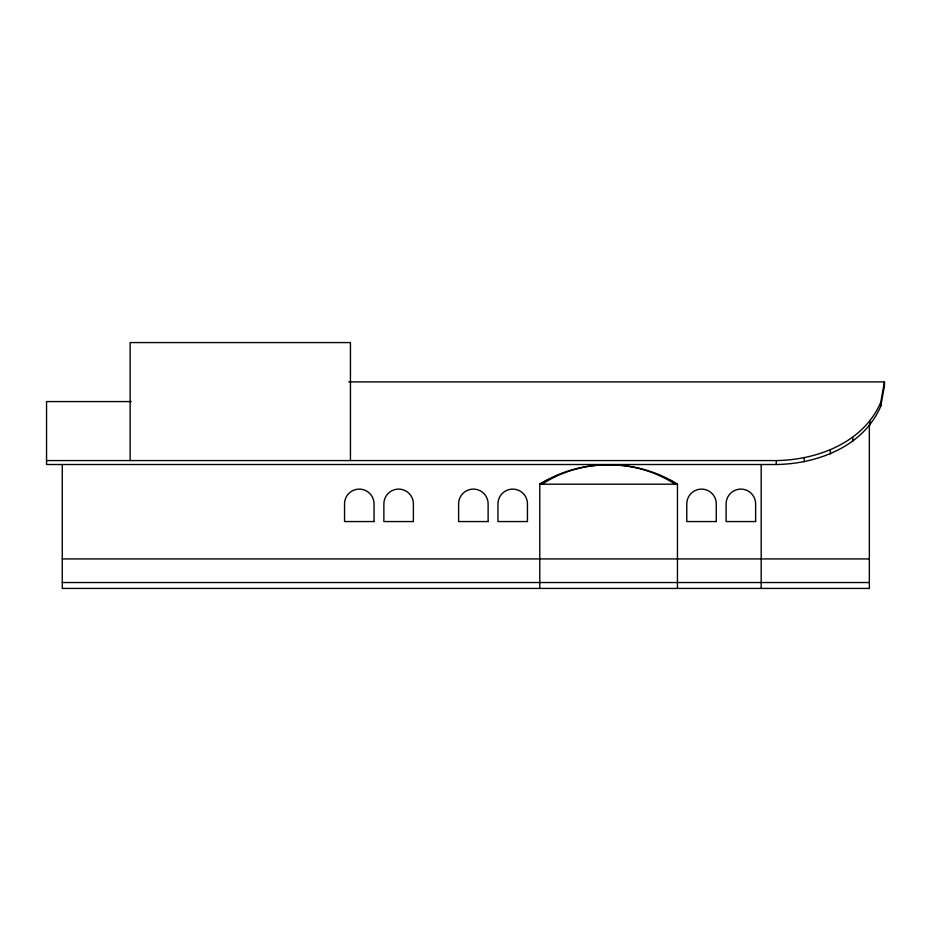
<?xml version="1.0" encoding="UTF-8"?>
<svg xmlns="http://www.w3.org/2000/svg" width="931" height="931" viewBox="0 0 931 931"><rect width="100%" height="100%" fill="white"/><g stroke="black" fill="none" stroke-linecap="round" stroke-linejoin="round"><path stroke-width="1.4" d="M131.213 401.575L46.55 401.575L46.55 464.511L776.268 464.511C817.488 463.906 863.561 446.484 880.761 406.207L880.761 402.273L884.45 381.908L348.892 381.908M880.761 406.207L884.45 385.841L884.45 381.908M46.55 460.577L776.268 460.577C817.488 459.972 863.561 442.551 880.761 402.273M542.121 484.19C582.399 457.773 636.979 458.762 677.454 484.19L677.454 588.427M539.91 484.19L547.87 479.756M539.771 588.427L539.771 484.19C580.257 458.762 634.837 457.773 675.115 484.19M539.771 484.19L677.454 484.19M62.284 558.926L869.356 558.926M62.284 582.527L869.356 582.527M669.354 479.756L677.326 484.19M869.961 421.243L869.961 425.176M869.356 425.118L869.356 588.427L62.284 588.427L62.284 464.511M852.761 437.535L852.761 441.469M830.359 450.045L830.359 453.979M804.268 457.901L804.268 461.834M776.268 460.577L776.268 464.511M761.186 464.511L761.186 588.427M350.44 460.577L350.44 342.573L130.142 342.573L130.142 460.577M374.041 521.558L344.54 521.558L344.54 503.857A14.756 14.756 0 0 1 359.285 489.101A14.756 14.756 0 0 1 374.041 503.857L374.041 521.558M413.376 521.558L383.875 521.558L383.875 503.857A14.756 14.756 0 0 1 398.631 489.101A14.756 14.756 0 0 1 413.376 503.857L413.376 521.558M488.123 521.558L458.611 521.558L458.611 503.857A14.756 14.756 0 0 1 473.367 489.101A14.756 14.756 0 0 1 488.123 503.857L488.123 521.558M527.458 521.558L497.957 521.558L497.957 503.857A14.756 14.756 0 0 1 512.702 489.101A14.756 14.756 0 0 1 527.458 503.857L527.458 521.558M716.276 521.558L686.775 521.558L686.775 503.857A14.756 14.756 0 0 1 701.532 489.101A14.756 14.756 0 0 1 716.276 503.857L716.276 521.558M755.623 521.558L726.11 521.558L726.11 503.857A14.756 14.756 0 0 1 740.867 489.101A14.756 14.756 0 0 1 755.623 503.857L755.623 521.558"/></g></svg>
